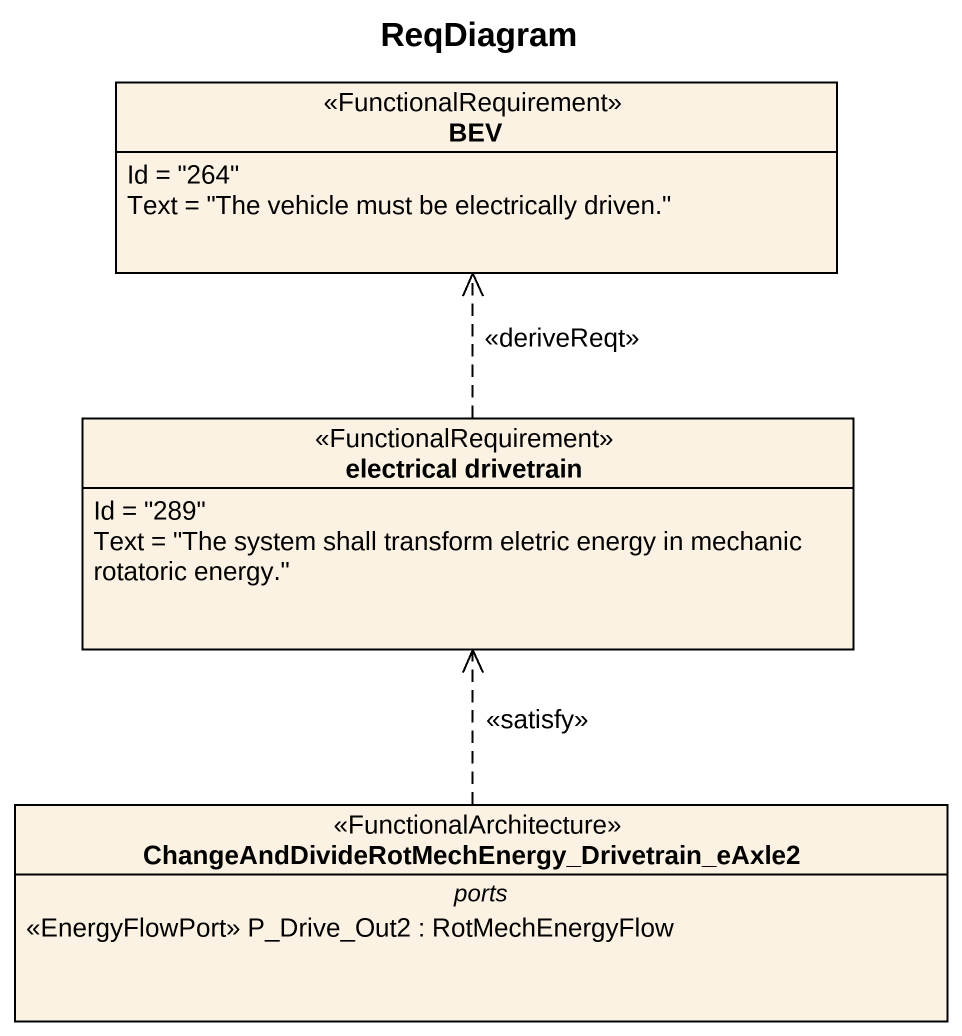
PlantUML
@startuml
title ReqDiagram
hide circle
hide empty members
class BEV <<FunctionalRequirement>> {
  Id = "264"
  Text = "The vehicle must be electrically driven."
}
class "electrical drivetrain" as electrical_drivetrain <<FunctionalRequirement>> {
  Id = "289"
  Text = "The system shall transform eletric energy in mechanic rotatoric energy."
}
class "ChangeAndDivideRotMechEnergy_Drivetrain_eAxle2" as ChangeAndDivideRotMechEnergy <<FunctionalArchitecture>> {
  -- ports --
  <<EnergyFlowPort>> P_Drive_Out2 : RotMechEnergyFlow
}
electrical_drivetrain .up.> BEV : <<deriveReqt>>
ChangeAndDivideRotMechEnergy .up.> electrical_drivetrain : <<satisfy>>
@enduml
